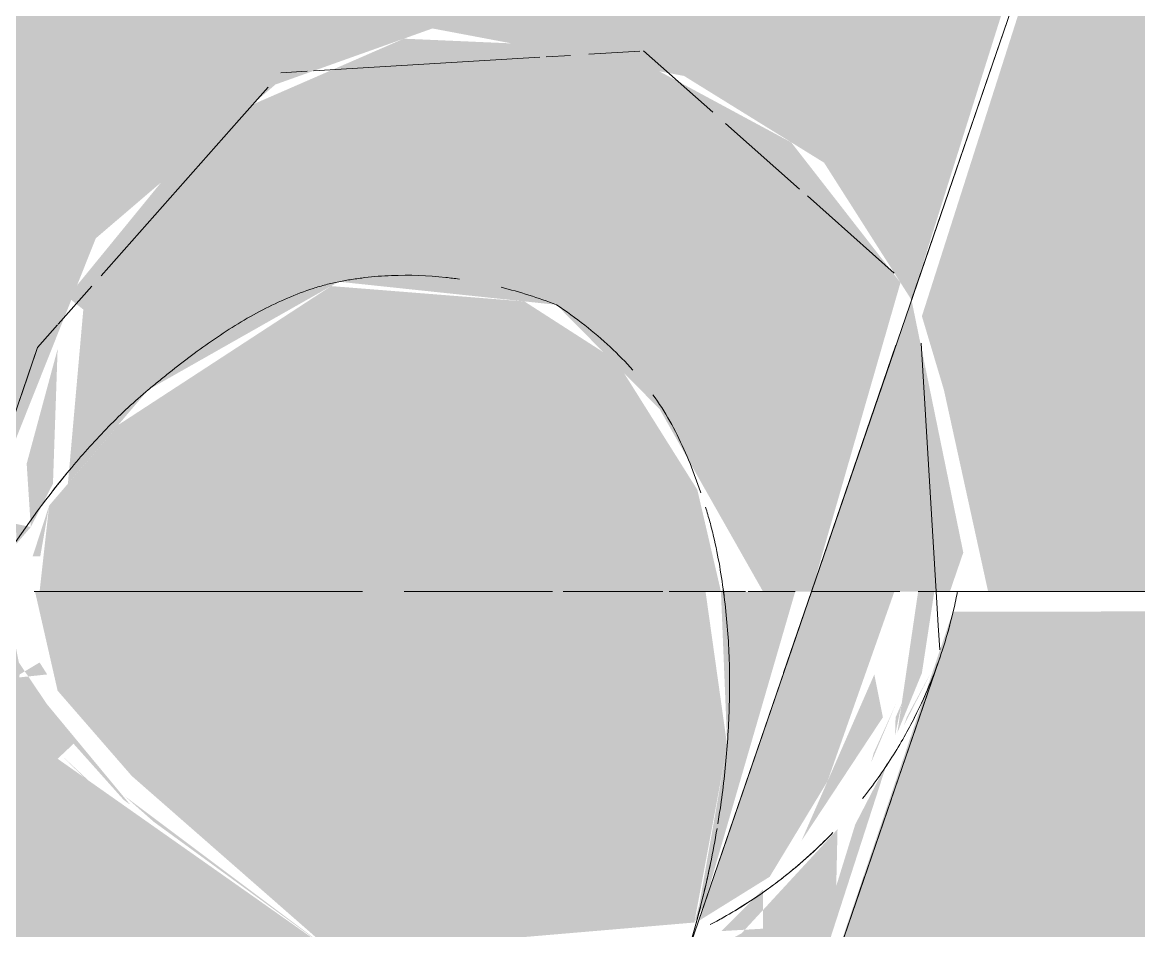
# Model space of a CAD drawing. Header units: millimetres. Extents: x 63432 to 177405, y -1987 to 27578.
# Drawn here: x 163828.22 to 163843.08, y 8834.98 to 8847.08 of the extents above; entities that cross this region are included whole.
import ezdxf

# ---------------------------------------------------------------- set-up
doc = ezdxf.new("R2010")
doc.units = ezdxf.units.MM
for name, color, linetype, lineweight, true_color in [('I-FURN-16', 7, 'Continuous', 9, 0xd1b79e), ('I-FURN-19', 7, 'Continuous', 9, 0x242424), ('I-FURN-20', 7, 'Continuous', 9, 0x3a3a3a), ('I-FURN-21', 7, 'Continuous', 9, 0x666666), ('I-FURN-23', 7, 'Continuous', 9, 0x52463a), ('I-FURN-24', 7, 'Continuous', 9, 0x1e1e1e), ('I-FURN-25', 7, 'Continuous', 9, 0x987f66), ('I-FURN-26', 7, 'Continuous', 9, 0x2d2d2d), ('I-FURN-27', 7, 'Continuous', 9, 0x463a2f), ('I-FURN-28', 7, 'Continuous', 9, 0x1a1a1a), ('I-FURN-29', 7, 'Continuous', 9, 0x53483c), ('I-FURN-30', 7, 'Continuous', 9, 0x4c4c4c), ('I-FURN-31', 7, 'Continuous', 9, 0x221e1a), ('I-FURN-34', 7, 'Continuous', 9, 0xae8e6d), ('I-FURN-35', 7, 'Continuous', 9, 0x171717), ('I-FURN-36', 7, 'Continuous', 9, 0x121212), ('I-FURN-37', 7, 'Continuous', 9, 0x584c3f), ('I-FURN-38', 7, 'Continuous', 9, 0xa58c72), ('I-FURN-39', 7, 'Continuous', 9, 0x151515), ('I-FURN-40', 7, 'Continuous', 9, 0x312b25), ('I-FURN-45', 7, 'Continuous', 9, 0x3f372f), ('I-FURN-48', 7, 'Continuous', 9, 0x131313), ('I-FURN-49', 7, 'Continuous', 9, 0x111111), ('I-FURN-52', 7, 'Continuous', 9, 0x27231e), ('I-FURN-54', 7, 'Continuous', 9, 0x3e352d), ('I-FURN-55', 7, 'Continuous', 9, 0x3d3731), ('I-FURN-56', 7, 'Continuous', 9, 0x514840), ('I-FURN-6', 7, 'Continuous', 9, 0xc0c0c0), ('I-FURN-61', 7, 'Continuous', 9, 0xcabbac), ('I-FURN-62', 7, 'Continuous', 9, 0x8b8b8b), ('I-FURN-63', 7, 'Continuous', 9, 0x4c443d), ('I-FURN-64', 7, 'Continuous', 9, 0x665b51), ('I-FURN-65', 7, 'Continuous', 9, 0x8b7c6d), ('I-FURN-66', 7, 'Continuous', 9, 0x6e6155), ('I-FURN-67', 7, 'Continuous', 9, 0x332d27), ('I-FURN-70', 7, 'Continuous', 9, 0x786d63), ('I-FURN-71', 7, 'Continuous', 9, 0xa59687), ('I-FURN-75', 7, 'Continuous', 9, 0x6b635c), ('I-FURN-77', 7, 'Continuous', 9, 0x92877d), ('I-FURN-78', 7, 'Continuous', 9, 0x58514a)]:
    doc.layers.add(name, color=color, linetype=linetype, lineweight=lineweight, true_color=true_color)
doc.layers.add('I-FURN-17', color=7, linetype='Continuous', lineweight=9, true_color=0x111111, transparency=0.7)
doc.layers.add('I-FURN-18', color=7, linetype='Continuous', lineweight=9, true_color=0xe2b180, transparency=0.7)

# ---------------------------------------------------------------- blocks, each defined once
blk = doc.blocks.new('Chair - Tablet Arm - Chair - Tablet Arm-26234702-Развертка 3_12-6')
at = {"layer": 'I-FURN-17'}
h = blk.add_hatch(color=256, dxfattribs=at)
h.paths.add_polyline_path([(-80463.865, 8450), (-80461.856, 8450), (-80328.433, 8839.5), (-80330.322, 8839.5), (-80463.595, 8450.787)])
h.paths.add_polyline_path([(-80323.251, 8834.684), (-80318.457, 8835.093), (-80318.019, 8837.444), (-80318.308, 8839.5), (-80327.233, 8839.5), (-80326.932, 8838.179), (-80325.945, 8837.044), (-80323.267, 8834.697)])
h.paths.add_polyline_path([(-80312.542, 8852.2), (-80248.351, 9039.435), (-80261.773, 9039.435), (-80325.968, 8852.2), (-80312.726, 8852.2)])
for points in [[(-80327.481, 8840.134), (-80327.289, 8840.358), (-80327.486, 8840.4)], [(-80315.666, 8837.72), (-80315.295, 8838.445), (-80315.63, 8837.825)], [(-80323.251, 8834.684), (-80326.038, 8836.775), (-80325.654, 8836.435), (-80323.267, 8834.695)]]:
    blk.add_hatch(color=256, dxfattribs=at).paths.add_polyline_path(points)
h = blk.add_hatch(color=256, dxfattribs=at)
h.paths.add_polyline_path([(-80327.444, 8838.356), (-80327.071, 8838.396), (-80327.172, 8838.555), (-80327.437, 8838.396)])
h.paths.add_polyline_path([(-80329.43, 8816.663), (-80324.334, 8832.308), (-80324.08, 8834.384), (-80323.268, 8834.694), (-80326.932, 8837.273), (-80326.72, 8837.473), (-80327.448, 8838.555), (-80327.635, 8839.5), (-80327.993, 8839.272), (-80328.433, 8839.04), (-80335.286, 8818.671), (-80329.564, 8816.709)])
h = blk.add_hatch(color=256, dxfattribs=at)
h.paths.add_polyline_path([(-80325.654, 8836.172), (-80326.932, 8837.367), (-80326.11, 8836.565)])
h.paths.add_polyline_path([(-80325.966, 8836.662), (-80327.172, 8838.118), (-80326.72, 8837.473), (-80326.054, 8836.727)])
h.paths.add_polyline_path([(-80329.015, 8837.349), (-80328.175, 8839.5), (-80328.275, 8839.5), (-80328.833, 8837.879)])
h = blk.add_hatch(color=256, dxfattribs=at)
h.paths.add_polyline_path([(-80319.893, 8834.58), (-80319.589, 8834.894), (-80320.114, 8834.587)])
h.paths.add_polyline_path([(-80318.457, 8835.093), (-80318.325, 8835.335), (-80317.114, 8839.5), (-80318.103, 8839.5), (-80318.019, 8837.444), (-80318.391, 8835.335)])
h.paths.add_polyline_path([(-80317.032, 8836.179), (-80315.947, 8837.826), (-80316.061, 8838.396), (-80317.019, 8836.209)])
h.paths.add_polyline_path([(-80315.786, 8837.584), (-80315.697, 8838.007), (-80315.778, 8837.825)])
h = blk.add_hatch(color=256, dxfattribs=at)
h.paths.add_polyline_path([(-80317.615, 8826.8), (-80120.731, 8826.975), (-80124.356, 8839.031), (-80124.496, 8839.5), (-80315.015, 8839.231), (-80316.609, 8834.517), (-80319.241, 8826.8), (-80318.159, 8826.8)])
h.paths.add_polyline_path([(-80105.323, 8826.8), (-80088.041, 8826.8), (-80088.041, 8839.5), (-80109.598, 8839.269), (-80105.335, 8826.833)])
h = blk.add_hatch(color=256, dxfattribs=at)
h.paths.add_polyline_path([(-80318.401, 8835.113), (-80317.454, 8835.702), (-80316.685, 8836.972), (-80315.794, 8839.5), (-80316.897, 8839.5), (-80318.325, 8835.335)])
h.paths.add_polyline_path([(-80316.101, 8837.229), (-80315.772, 8838.007), (-80316.071, 8837.346)])
h.paths.add_polyline_path([(-80315.754, 8837.621), (-80315.428, 8838.414), (-80315.263, 8839.5), (-80315.478, 8839.5), (-80315.724, 8837.825)])
h = blk.add_hatch(color=256, dxfattribs=at)
h.paths.add_polyline_path([(-80319.272, 8826.8), (-80319.241, 8826.854), (-80315.893, 8837.214), (-80316.315, 8836.399), (-80319.257, 8826.853)])
h.paths.add_polyline_path([(-80320.658, 8834.408), (-80321.886, 8834.642), (-80320.719, 8834.414)])
h = blk.add_hatch(color=256, dxfattribs=at)
h.paths.add_polyline_path([(-80317.543, 8835.011), (-80317.543, 8835.532), (-80318.095, 8834.979), (-80317.734, 8835)])
h.paths.add_polyline_path([(-80320.386, 8826.8), (-80319.241, 8826.911), (-80316.57, 8835.491), (-80316.551, 8836.335), (-80317.829, 8834.949), (-80318.579, 8834.54), (-80323.337, 8834.433), (-80324.334, 8830.954), (-80324.21, 8826.8), (-80320.414, 8826.8)])
h.paths.add_polyline_path([(-80318.608, 8834.541), (-80318.731, 8834.754), (-80318.654, 8834.542)])
at = {"layer": 'I-FURN-18'}
h = blk.add_hatch(color=256, dxfattribs=at)
h.paths.add_polyline_path([(-80188.489, 8839.5), (-80156.5, 8839.5), (-80156.5, 8852.2), (-80312.542, 8852.2), (-80315.428, 8843.165), (-80315.135, 8842.184), (-80314.547, 8839.5), (-80216.36, 8839.5)])
h.paths.add_polyline_path([(-80397.8, 8839.5), (-80330.322, 8839.5), (-80326.126, 8852.2), (-80397.8, 8852.2)])
h = blk.add_hatch(color=256, dxfattribs=at)
h.paths.add_polyline_path([(-80326.126, 8839.5), (-80318.103, 8839.5), (-80318.417, 8840.854), (-80319.5, 8842.578), (-80320.719, 8843.362), (-80323.291, 8843.566), (-80326.126, 8841.717), (-80327.045, 8840.643), (-80327.172, 8839.5), (-80326.535, 8839.5)])
h.paths.add_polyline_path([(-80330.322, 8839.5), (-80328.296, 8839.5), (-80326.424, 8844.202), (-80324.032, 8846.25), (-80321.943, 8846.996), (-80318.594, 8846.364), (-80316.73, 8845.209), (-80315.566, 8843.381), (-80312.788, 8852.2), (-80325.968, 8852.2), (-80330.183, 8839.905)])
h = blk.add_hatch(color=256, dxfattribs=at)
h.paths.add_polyline_path([(-80327.045, 8840.643), (-80327.264, 8839.969), (-80327.163, 8839.969)])
h.paths.add_polyline_path([(-80317.092, 8839.5), (-80316.897, 8839.5), (-80315.713, 8843.612), (-80317.167, 8845.479), (-80319.5, 8846.736), (-80322.324, 8846.86), (-80324.912, 8845.733), (-80326.8, 8843.421), (-80326.59, 8843.254), (-80326.795, 8840.936), (-80325.725, 8842.186), (-80323.189, 8843.624), (-80320.291, 8843.317), (-80318.919, 8841.928), (-80317.543, 8839.5), (-80317.114, 8839.5)])
for points in [[(-80315.055, 8839.5), (-80314.877, 8840.019), (-80315.566, 8843.381), (-80316.897, 8839.5), (-80315.722, 8839.5), (-80315.478, 8839.5), (-80315.263, 8839.5)], [(-80327.289, 8840.358), (-80326.994, 8840.936), (-80326.932, 8842.728), (-80327.344, 8841.202), (-80327.323, 8840.877)], [(-80315.577, 8839.5), (-80315.439, 8840.019), (-80315.711, 8839.842), (-80315.722, 8839.5)]]:
    blk.add_hatch(color=256, dxfattribs=at).paths.add_polyline_path(points)
at = {"layer": 'I-FURN-19'}
for p, q in [((-80315.185, 8838.631), (-80315.399, 8838.007)), ((-80315.313, 8838.258), (-80315.266, 8838.396)), ((-80315.832, 8836.744), (-80315.462, 8837.825)), ((-80316.156, 8835.798), (-80315.833, 8836.741)), ((-80316.463, 8834.902), (-80316.19, 8835.701))]:
    blk.add_line(p, q, dxfattribs=at)
blk.add_open_spline([(-80314.954, 8839.5), (-80314.955, 8839.499), (-80314.978, 8839.367), (-80315.095, 8838.878), (-80315.275, 8838.374), (-80315.383, 8838.124), (-80315.428, 8838.027)], degree=3, knots=[0, 0, 0, 0, 0.1111111, 0.2222222, 0.2777778, 0.3108661, 0.3108661, 0.3108661, 0.3108661], dxfattribs=at)
blk.add_open_spline([(-80316.218, 8836.743), (-80316.145, 8836.834), (-80316.009, 8837.017), (-80315.885, 8837.202), (-80315.827, 8837.293)], degree=3, dxfattribs=at)
at = {"layer": 'I-FURN-20'}
for p, q in [((-80317.268, 8838.418), (-80316.897, 8839.5)), ((-80315.266, 8838.396), (-80315.185, 8838.631)), ((-80318.128, 8835.909), (-80317.275, 8838.396)), ((-80318.401, 8835.113), (-80318.278, 8835.471))]:
    blk.add_line(p, q, dxfattribs=at)
blk.add_open_spline([(-80314.996, 8839.302), (-80314.966, 8839.433), (-80314.955, 8839.499), (-80314.954, 8839.5)], degree=3, dxfattribs=at)
blk.add_open_spline([(-80315.428, 8838.027), (-80315.383, 8838.124), (-80315.275, 8838.374), (-80315.095, 8838.878), (-80315.025, 8839.171), (-80314.996, 8839.302)], degree=3, knots=[0.6891339, 0.6891339, 0.6891339, 0.6891339, 0.7222222, 0.7777778, 0.8888889, 0.8888889, 0.8888889, 0.8888889], dxfattribs=at)
at = {"layer": 'I-FURN-23'}
for points, knots in [([(-80326.997, 8840.839), (-80326.915, 8840.945), (-80326.677, 8841.24), (-80326.342, 8841.613), (-80325.996, 8841.951), (-80325.772, 8842.148), (-80325.587, 8842.301), (-80325.397, 8842.454), (-80325.054, 8842.72), (-80324.534, 8843.079), (-80323.984, 8843.37), (-80323.589, 8843.519), (-80323.361, 8843.586), (-80323.189, 8843.625), (-80323.016, 8843.656), (-80322.783, 8843.688), (-80322.37, 8843.72), (-80321.949, 8843.705), (-80321.645, 8843.667), (-80321.585, 8843.659)], [-0.2929318, -0.2929318, -0.2929318, -0.2929318, -0.2777778, -0.25, -0.2361111, -0.2222222, -0.2152778, -0.2083333, -0.1944444, -0.1666667, -0.1388889, -0.125, -0.1180556, -0.1111111, -0.1041667, -0.0972222, -0.0833333, -0.0555556, -0.0487546, -0.0487546, -0.0487546, -0.0487546]), ([(-80320.291, 8843.317), (-80320.03, 8843.142), (-80319.672, 8842.862), (-80319.37, 8842.553), (-80319.275, 8842.447)], [-1, -1, -1, -1, -0.9166667, -0.875, -0.875, -0.875, -0.875]), ([(-80319.009, 8842.12), (-80318.927, 8842.007), (-80318.777, 8841.773), (-80318.591, 8841.397), (-80318.461, 8841.074), (-80318.393, 8840.879), (-80318.371, 8840.815)], [-0.8333333, -0.8333333, -0.8333333, -0.8333333, -0.7916667, -0.75, -0.7083333, -0.6875, -0.6875, -0.6875, -0.6875]), ([(-80318.308, 8840.621), (-80318.287, 8840.557), (-80318.249, 8840.428), (-80318.183, 8840.167), (-80318.116, 8839.836), (-80318.077, 8839.569), (-80318.06, 8839.436)], [-0.6666667, -0.6666667, -0.6666667, -0.6666667, -0.6458333, -0.625, -0.5833333, -0.5416667, -0.5416667, -0.5416667, -0.5416667])]:
    blk.add_open_spline(points, degree=3, knots=knots, dxfattribs=at)
blk.add_open_spline([(-80321.029, 8843.55), (-80320.782, 8843.489), (-80320.536, 8843.411), (-80320.291, 8843.317)], degree=3, dxfattribs=at)
at = {"layer": 'I-FURN-24'}
for points in [[(-80315.827, 8837.293), (-80315.885, 8837.202), (-80316.009, 8837.017), (-80316.145, 8836.834), (-80316.218, 8836.743)], [(-80316.218, 8836.743), (-80316.145, 8836.834), (-80316.009, 8837.017), (-80315.885, 8837.202), (-80315.827, 8837.293)]]:
    blk.add_open_spline(points, degree=3, dxfattribs=at)
at = {"layer": 'I-FURN-25'}
for p, q in [((-80327.199, 8842.75), (-80327.415, 8842.118)), ((-80322.875, 8839.5), (-80327.233, 8839.5)), ((-80320.345, 8839.5), (-80322.321, 8839.5)), ((-80318.877, 8839.5), (-80320.202, 8839.5)), ((-80318.103, 8839.5), (-80318.79, 8839.5))]:
    blk.add_line(p, q, dxfattribs=at)
at = {"layer": 'I-FURN-26'}
for points, knots in [([(-80314.954, 8839.5), (-80314.955, 8839.499), (-80314.978, 8839.367), (-80315.095, 8838.878), (-80315.275, 8838.374), (-80315.383, 8838.124), (-80315.428, 8838.027)], [0, 0, 0, 0, 0.1111111, 0.2222222, 0.2777778, 0.3108661, 0.3108661, 0.3108661, 0.3108661]), ([(-80315.428, 8838.027), (-80315.383, 8838.124), (-80315.275, 8838.374), (-80315.095, 8838.878), (-80314.978, 8839.367), (-80314.955, 8839.499), (-80314.954, 8839.5)], [0.6891339, 0.6891339, 0.6891339, 0.6891339, 0.7222222, 0.7777778, 0.8888889, 1, 1, 1, 1]), ([(-80318.019, 8837.444), (-80318.029, 8837.312), (-80318.053, 8837.049), (-80318.098, 8836.702), (-80318.131, 8836.488), (-80318.145, 8836.405)], [-0.3333333, -0.3333333, -0.3333333, -0.3333333, -0.2916667, -0.25, -0.2232582, -0.2232582, -0.2232582, -0.2232582]), ([(-80318.155, 8836.344), (-80318.181, 8836.187), (-80318.261, 8835.763), (-80318.362, 8835.346), (-80318.434, 8835.085)], [-0.2167513, -0.2167513, -0.2167513, -0.2167513, -0.1666667, -0.0797073, -0.0797073, -0.0797073, -0.0797073])]:
    blk.add_open_spline(points, degree=3, knots=knots, dxfattribs=at)
blk.add_open_spline([(-80318.06, 8839.436), (-80318.044, 8839.302), (-80318.015, 8839.037), (-80317.991, 8838.639), (-80317.985, 8838.24), (-80317.995, 8837.84), (-80318.01, 8837.576), (-80318.019, 8837.444)], degree=3, dxfattribs=at)
at = {"layer": 'I-FURN-27'}
for p, q in [((-80323.524, 8846.431), (-80320.513, 8846.614)), ((-80320.429, 8846.619), (-80320.105, 8846.638)), ((-80319.861, 8846.653), (-80319.181, 8846.694)), ((-80319.132, 8846.697), (-80318.212, 8845.882)), ((-80324.515, 8845.779), (-80324.129, 8846.215)), ((-80318.042, 8845.731), (-80317.055, 8844.857)), ((-80316.952, 8844.766), (-80315.795, 8843.74)), ((-80326.924, 8843.06), (-80326.476, 8843.566)), ((-80318.103, 8839.5), (-80317.778, 8839.5)), ((-80317.741, 8839.5), (-80317.114, 8839.5))]:
    blk.add_line(p, q, dxfattribs=at)
at = {"layer": 'I-FURN-28'}
for p, q in [((-80315.462, 8837.825), (-80315.818, 8836.784)), ((-80315.833, 8836.741), (-80316.156, 8835.798)), ((-80316.19, 8835.701), (-80316.463, 8834.902))]:
    blk.add_line(p, q, dxfattribs=at)
for points in [[(-80315.827, 8837.293), (-80315.711, 8837.476), (-80315.611, 8837.655), (-80315.525, 8837.825)], [(-80315.827, 8837.293), (-80315.885, 8837.202), (-80316.009, 8837.017), (-80316.145, 8836.834), (-80316.218, 8836.743)]]:
    blk.add_open_spline(points, degree=3, dxfattribs=at)
at = {"layer": 'I-FURN-29'}
for p, q in [((-80315.438, 8842.804), (-80315.238, 8839.5)), ((-80316.897, 8839.5), (-80315.722, 8839.5)), ((-80315.478, 8839.5), (-80315.055, 8839.5))]:
    blk.add_line(p, q, dxfattribs=at)
at = {"layer": 'I-FURN-30'}
blk.add_line((-80315.238, 8839.5), (-80315.21, 8839.048), dxfattribs=at)
at = {"layer": 'I-FURN-31'}
blk.add_line((-80326.353, 8843.704), (-80324.515, 8845.779), dxfattribs=at)
at = {"layer": 'I-FURN-34'}
for p, q in [((-80323.961, 8846.405), (-80323.611, 8846.426)), ((-80327.415, 8842.118), (-80327.199, 8842.75)), ((-80327.233, 8839.5), (-80322.875, 8839.5)), ((-80322.321, 8839.5), (-80320.345, 8839.5)), ((-80320.202, 8839.5), (-80318.877, 8839.5)), ((-80318.79, 8839.5), (-80318.103, 8839.5))]:
    blk.add_line(p, q, dxfattribs=at)
at = {"layer": 'I-FURN-35'}
for points in [[(-80315.525, 8837.825), (-80315.611, 8837.655), (-80315.711, 8837.476), (-80315.827, 8837.293)], [(-80315.827, 8837.293), (-80315.711, 8837.476), (-80315.611, 8837.655), (-80315.525, 8837.825)], [(-80318.245, 8835.066), (-80318.128, 8835.127), (-80317.899, 8835.256), (-80317.57, 8835.469), (-80317.365, 8835.622), (-80317.264, 8835.701)]]:
    blk.add_open_spline(points, degree=3, dxfattribs=at)
at = {"layer": 'I-FURN-36'}
blk.add_open_spline([(-80317.264, 8835.701), (-80317.164, 8835.779), (-80316.97, 8835.942), (-80316.786, 8836.115), (-80316.698, 8836.204)], degree=3, dxfattribs=at)
at = {"layer": 'I-FURN-37'}
blk.add_line((-80316.897, 8839.5), (-80315.773, 8842.778), dxfattribs=at)
at = {"layer": 'I-FURN-38'}
blk.add_line((-80315.566, 8843.381), (-80312.542, 8852.2), dxfattribs=at)
at = {"layer": 'I-FURN-39'}
for points in [[(-80315.525, 8837.825), (-80315.611, 8837.655), (-80315.711, 8837.476), (-80315.827, 8837.293)], [(-80318.245, 8835.066), (-80318.128, 8835.127), (-80317.899, 8835.256), (-80317.57, 8835.469), (-80317.365, 8835.622), (-80317.264, 8835.701)]]:
    blk.add_open_spline(points, degree=3, dxfattribs=at)
blk.add_open_spline([(-80317.19, 8835.76), (-80317.252, 8835.71), (-80317.377, 8835.612), (-80317.683, 8835.391), (-80317.942, 8835.231), (-80318.136, 8835.124)], degree=3, knots=[0.54861111, 0.54861111, 0.54861111, 0.54861111, 0.56597222, 0.58333333, 0.63022232, 0.63022232, 0.63022232, 0.63022232], dxfattribs=at)
at = {"layer": 'I-FURN-40'}
blk.add_line((-80124.305, 8839.5), (-80314.954, 8839.5), dxfattribs=at)
at = {"layer": 'I-FURN-45'}
blk.add_line((-80124.305, 8839.5), (-80314.954, 8839.5), dxfattribs=at)
at = {"layer": 'I-FURN-48'}
blk.add_open_spline([(-80317.19, 8835.76), (-80317.252, 8835.71), (-80317.377, 8835.612), (-80317.683, 8835.391), (-80317.942, 8835.231), (-80318.136, 8835.124)], degree=3, knots=[0.54861111, 0.54861111, 0.54861111, 0.54861111, 0.56597222, 0.58333333, 0.63022232, 0.63022232, 0.63022232, 0.63022232], dxfattribs=at)
at = {"layer": 'I-FURN-49'}
blk.add_open_spline([(-80317.264, 8835.701), (-80317.164, 8835.779), (-80316.97, 8835.942), (-80316.786, 8836.115), (-80316.698, 8836.204)], degree=3, dxfattribs=at)
blk.add_open_spline([(-80316.613, 8836.29), (-80316.684, 8836.217), (-80316.868, 8836.034), (-80317.067, 8835.86), (-80317.19, 8835.76)], degree=3, knots=[0.49095123, 0.49095123, 0.49095123, 0.49095123, 0.51388889, 0.54861111, 0.54861111, 0.54861111, 0.54861111], dxfattribs=at)
blk.add_open_spline([(-80316.613, 8836.29), (-80316.684, 8836.217), (-80316.868, 8836.034), (-80317.067, 8835.86), (-80317.19, 8835.76)], degree=3, knots=[0.49095123, 0.49095123, 0.49095123, 0.49095123, 0.51388889, 0.54861111, 0.54861111, 0.54861111, 0.54861111], dxfattribs=at)
at = {"layer": 'I-FURN-52'}
blk.add_line((-80314.954, 8839.5), (-80156.5, 8839.5), dxfattribs=at)
at = {"layer": 'I-FURN-54'}
for p, q in [((-80317.778, 8839.5), (-80318.103, 8839.5)), ((-80317.114, 8839.5), (-80317.741, 8839.5))]:
    blk.add_line(p, q, dxfattribs=at)
at = {"layer": 'I-FURN-55'}
blk.add_line((-80156.5, 8839.5), (-80314.954, 8839.5), dxfattribs=at)
at = {"layer": 'I-FURN-56'}
for p, q in [((-80315.722, 8839.5), (-80316.897, 8839.5)), ((-80315.055, 8839.5), (-80315.478, 8839.5))]:
    blk.add_line(p, q, dxfattribs=at)
blk = doc.blocks.new('Chair - Tablet Arm - Chair - Tablet Arm-V80-Развертка 3_12-6')
at = {"layer": 'I-FURN-19'}
for points in [[(-80315.525, 8837.825), (-80315.611, 8837.655), (-80315.711, 8837.476), (-80315.827, 8837.293)], [(-80318.245, 8835.066), (-80318.128, 8835.127), (-80317.899, 8835.256), (-80317.57, 8835.469), (-80317.365, 8835.622), (-80317.264, 8835.701)]]:
    blk.add_open_spline(points, degree=3, dxfattribs=at)
blk.add_open_spline([(-80317.19, 8835.76), (-80317.252, 8835.71), (-80317.377, 8835.612), (-80317.683, 8835.391), (-80317.942, 8835.231), (-80318.136, 8835.124)], degree=3, knots=[0.54861111, 0.54861111, 0.54861111, 0.54861111, 0.56597222, 0.58333333, 0.63022232, 0.63022232, 0.63022232, 0.63022232], dxfattribs=at)
at = {"layer": 'I-FURN-20'}
blk.add_line((-80315.185, 8838.631), (-80315.399, 8838.007), dxfattribs=at)
blk.add_open_spline([(-80314.954, 8839.5), (-80314.955, 8839.499), (-80314.978, 8839.367), (-80315.095, 8838.878), (-80315.275, 8838.374), (-80315.383, 8838.124), (-80315.428, 8838.027)], degree=3, knots=[0, 0, 0, 0, 0.1111111, 0.2222222, 0.2777778, 0.3108661, 0.3108661, 0.3108661, 0.3108661], dxfattribs=at)
for points in [[(-80315.827, 8837.293), (-80315.711, 8837.476), (-80315.611, 8837.655), (-80315.525, 8837.825)], [(-80315.827, 8837.293), (-80315.885, 8837.202), (-80316.009, 8837.017), (-80316.145, 8836.834), (-80316.218, 8836.743)], [(-80316.218, 8836.743), (-80316.145, 8836.834), (-80316.009, 8837.017), (-80315.885, 8837.202), (-80315.827, 8837.293)]]:
    blk.add_open_spline(points, degree=3, dxfattribs=at)
at = {"layer": 'I-FURN-21'}
for p, q in [((-80317.268, 8838.418), (-80316.897, 8839.5)), ((-80315.238, 8839.5), (-80315.21, 8839.048)), ((-80315.266, 8838.396), (-80315.185, 8838.631)), ((-80318.128, 8835.909), (-80317.275, 8838.396)), ((-80318.401, 8835.113), (-80318.278, 8835.471))]:
    blk.add_line(p, q, dxfattribs=at)
blk.add_open_spline([(-80314.996, 8839.302), (-80314.966, 8839.433), (-80314.955, 8839.499), (-80314.954, 8839.5)], degree=3, dxfattribs=at)
blk.add_open_spline([(-80315.428, 8838.027), (-80315.383, 8838.124), (-80315.275, 8838.374), (-80315.095, 8838.878), (-80315.025, 8839.171), (-80314.996, 8839.302)], degree=3, knots=[0.6891339, 0.6891339, 0.6891339, 0.6891339, 0.7222222, 0.7777778, 0.8888889, 0.8888889, 0.8888889, 0.8888889], dxfattribs=at)
at = {"layer": 'I-FURN-24'}
blk.add_open_spline([(-80317.264, 8835.701), (-80317.164, 8835.779), (-80316.97, 8835.942), (-80316.786, 8836.115), (-80316.698, 8836.204)], degree=3, dxfattribs=at)
blk.add_open_spline([(-80317.19, 8835.76), (-80317.252, 8835.71), (-80317.377, 8835.612), (-80317.683, 8835.391), (-80317.942, 8835.231), (-80318.136, 8835.124)], degree=3, knots=[0.54861111, 0.54861111, 0.54861111, 0.54861111, 0.56597222, 0.58333333, 0.63022232, 0.63022232, 0.63022232, 0.63022232], dxfattribs=at)
at = {"layer": 'I-FURN-26'}
for p, q in [((-80315.462, 8837.825), (-80315.818, 8836.784)), ((-80315.833, 8836.741), (-80316.156, 8835.798)), ((-80316.19, 8835.701), (-80316.463, 8834.902))]:
    blk.add_line(p, q, dxfattribs=at)
for points in [[(-80315.525, 8837.825), (-80315.611, 8837.655), (-80315.711, 8837.476), (-80315.827, 8837.293)], [(-80315.827, 8837.293), (-80315.711, 8837.476), (-80315.611, 8837.655), (-80315.525, 8837.825)], [(-80315.827, 8837.293), (-80315.885, 8837.202), (-80316.009, 8837.017), (-80316.145, 8836.834), (-80316.218, 8836.743)], [(-80318.245, 8835.066), (-80318.128, 8835.127), (-80317.899, 8835.256), (-80317.57, 8835.469), (-80317.365, 8835.622), (-80317.264, 8835.701)]]:
    blk.add_open_spline(points, degree=3, dxfattribs=at)
at = {"layer": 'I-FURN-28'}
blk.add_open_spline([(-80317.264, 8835.701), (-80317.164, 8835.779), (-80316.97, 8835.942), (-80316.786, 8836.115), (-80316.698, 8836.204)], degree=3, dxfattribs=at)
blk.add_open_spline([(-80316.613, 8836.29), (-80316.684, 8836.217), (-80316.868, 8836.034), (-80317.067, 8835.86), (-80317.19, 8835.76)], degree=3, knots=[0.49095123, 0.49095123, 0.49095123, 0.49095123, 0.51388889, 0.54861111, 0.54861111, 0.54861111, 0.54861111], dxfattribs=at)
at = {"layer": 'I-FURN-30'}
for p, q in [((-80315.313, 8838.258), (-80315.266, 8838.396)), ((-80315.832, 8836.744), (-80315.462, 8837.825)), ((-80316.156, 8835.798), (-80315.833, 8836.741)), ((-80316.463, 8834.902), (-80316.19, 8835.701))]:
    blk.add_line(p, q, dxfattribs=at)
for points, knots in [([(-80314.954, 8839.5), (-80314.955, 8839.499), (-80314.978, 8839.367), (-80315.095, 8838.878), (-80315.275, 8838.374), (-80315.383, 8838.124), (-80315.428, 8838.027)], [0, 0, 0, 0, 0.1111111, 0.2222222, 0.2777778, 0.3108661, 0.3108661, 0.3108661, 0.3108661]), ([(-80315.428, 8838.027), (-80315.383, 8838.124), (-80315.275, 8838.374), (-80315.195, 8838.598), (-80315.154, 8838.724)], [0.68913386, 0.68913386, 0.68913386, 0.68913386, 0.72222222, 0.77777778, 0.77777778, 0.77777778, 0.77777778]), ([(-80318.019, 8837.444), (-80318.029, 8837.312), (-80318.053, 8837.049), (-80318.098, 8836.702), (-80318.131, 8836.488), (-80318.145, 8836.405)], [-0.3333333, -0.3333333, -0.3333333, -0.3333333, -0.2916667, -0.25, -0.2232582, -0.2232582, -0.2232582, -0.2232582]), ([(-80318.155, 8836.344), (-80318.181, 8836.187), (-80318.261, 8835.763), (-80318.362, 8835.346), (-80318.434, 8835.085)], [-0.2167513, -0.2167513, -0.2167513, -0.2167513, -0.1666667, -0.0797073, -0.0797073, -0.0797073, -0.0797073])]:
    blk.add_open_spline(points, degree=3, knots=knots, dxfattribs=at)
for points in [[(-80315.154, 8838.724), (-80315.072, 8838.976), (-80314.978, 8839.367), (-80314.955, 8839.499), (-80314.954, 8839.5)], [(-80318.06, 8839.436), (-80318.044, 8839.302), (-80318.029, 8839.17), (-80318.018, 8839.037)], [(-80318.018, 8839.037), (-80318.007, 8838.904), (-80317.991, 8838.639), (-80317.985, 8838.24), (-80317.995, 8837.84), (-80318.01, 8837.576), (-80318.019, 8837.444)], [(-80316.218, 8836.743), (-80316.145, 8836.834), (-80316.009, 8837.017), (-80315.885, 8837.202), (-80315.827, 8837.293)]]:
    blk.add_open_spline(points, degree=3, dxfattribs=at)
at = {"layer": 'I-FURN-35'}
blk.add_open_spline([(-80316.613, 8836.29), (-80316.684, 8836.217), (-80316.868, 8836.034), (-80317.067, 8835.86), (-80317.19, 8835.76)], degree=3, knots=[0.49095123, 0.49095123, 0.49095123, 0.49095123, 0.51388889, 0.54861111, 0.54861111, 0.54861111, 0.54861111], dxfattribs=at)
at = {"layer": 'I-FURN-37'}
for p, q in [((-80323.524, 8846.431), (-80320.513, 8846.614)), ((-80320.429, 8846.619), (-80320.105, 8846.638)), ((-80319.861, 8846.653), (-80319.181, 8846.694)), ((-80319.132, 8846.697), (-80318.212, 8845.882)), ((-80324.515, 8845.779), (-80324.129, 8846.215)), ((-80318.042, 8845.731), (-80317.055, 8844.857)), ((-80316.952, 8844.766), (-80315.795, 8843.74)), ((-80326.924, 8843.06), (-80326.476, 8843.566)), ((-80318.103, 8839.5), (-80317.778, 8839.5)), ((-80317.741, 8839.5), (-80317.114, 8839.5))]:
    blk.add_line(p, q, dxfattribs=at)
at = {"layer": 'I-FURN-38'}
for p, q in [((-80323.961, 8846.405), (-80323.611, 8846.426)), ((-80327.415, 8842.118), (-80327.199, 8842.75)), ((-80327.233, 8839.5), (-80322.875, 8839.5)), ((-80322.321, 8839.5), (-80320.345, 8839.5)), ((-80320.202, 8839.5), (-80318.877, 8839.5)), ((-80318.79, 8839.5), (-80318.103, 8839.5))]:
    blk.add_line(p, q, dxfattribs=at)
at = {"layer": 'I-FURN-55'}
blk.add_line((-80314.954, 8839.5), (-80156.5, 8839.5), dxfattribs=at)
at = {"layer": 'I-FURN-56'}
blk.add_line((-80124.305, 8839.5), (-80314.954, 8839.5), dxfattribs=at)
at = {"layer": 'I-FURN-63'}
for p, q in [((-80317.778, 8839.5), (-80318.103, 8839.5)), ((-80317.114, 8839.5), (-80317.741, 8839.5))]:
    blk.add_line(p, q, dxfattribs=at)
at = {"layer": 'I-FURN-64'}
for points, knots in [([(-80326.997, 8840.839), (-80326.915, 8840.945), (-80326.677, 8841.24), (-80326.342, 8841.613), (-80325.996, 8841.951), (-80325.772, 8842.148), (-80325.587, 8842.301), (-80325.397, 8842.454), (-80325.054, 8842.72), (-80324.534, 8843.079), (-80323.984, 8843.37), (-80323.589, 8843.519), (-80323.361, 8843.586), (-80323.246, 8843.612), (-80323.189, 8843.624)], [-0.2929318, -0.2929318, -0.2929318, -0.2929318, -0.2777778, -0.25, -0.2361111, -0.2222222, -0.2152778, -0.2083333, -0.1944444, -0.1666667, -0.1388889, -0.125, -0.1180556, -0.1111111, -0.1111111, -0.1111111, -0.1111111]), ([(-80323.189, 8843.624), (-80323.131, 8843.635), (-80323.016, 8843.656), (-80322.783, 8843.688), (-80322.37, 8843.72), (-80321.949, 8843.705), (-80321.645, 8843.667), (-80321.585, 8843.659)], [-0.11111111, -0.11111111, -0.11111111, -0.11111111, -0.10416667, -0.09722222, -0.08333333, -0.05555556, -0.04875459, -0.04875459, -0.04875459, -0.04875459]), ([(-80320.291, 8843.317), (-80320.03, 8843.142), (-80319.672, 8842.862), (-80319.37, 8842.553), (-80319.275, 8842.447)], [-1, -1, -1, -1, -0.9166667, -0.875, -0.875, -0.875, -0.875]), ([(-80319.009, 8842.12), (-80318.927, 8842.007), (-80318.777, 8841.773), (-80318.591, 8841.397), (-80318.461, 8841.074), (-80318.393, 8840.879), (-80318.371, 8840.815)], [-0.8333333, -0.8333333, -0.8333333, -0.8333333, -0.7916667, -0.75, -0.7083333, -0.6875, -0.6875, -0.6875, -0.6875]), ([(-80318.308, 8840.621), (-80318.287, 8840.557), (-80318.249, 8840.428), (-80318.183, 8840.167), (-80318.116, 8839.836), (-80318.077, 8839.569), (-80318.06, 8839.436)], [-0.6666667, -0.6666667, -0.6666667, -0.6666667, -0.6458333, -0.625, -0.5833333, -0.5416667, -0.5416667, -0.5416667, -0.5416667])]:
    blk.add_open_spline(points, degree=3, knots=knots, dxfattribs=at)
blk.add_open_spline([(-80321.029, 8843.55), (-80320.782, 8843.489), (-80320.536, 8843.411), (-80320.291, 8843.317)], degree=3, dxfattribs=at)
at = {"layer": 'I-FURN-65'}
for p, q in [((-80327.199, 8842.75), (-80327.415, 8842.118)), ((-80322.875, 8839.5), (-80327.233, 8839.5)), ((-80320.345, 8839.5), (-80322.321, 8839.5)), ((-80318.877, 8839.5), (-80320.202, 8839.5)), ((-80318.103, 8839.5), (-80318.79, 8839.5))]:
    blk.add_line(p, q, dxfattribs=at)
at = {"layer": 'I-FURN-66'}
for p, q in [((-80315.438, 8842.804), (-80315.238, 8839.5)), ((-80316.897, 8839.5), (-80315.722, 8839.5)), ((-80315.478, 8839.5), (-80315.055, 8839.5)), ((-80124.305, 8839.5), (-80314.954, 8839.5))]:
    blk.add_line(p, q, dxfattribs=at)
at = {"layer": 'I-FURN-67'}
blk.add_line((-80326.353, 8843.704), (-80324.515, 8845.779), dxfattribs=at)
at = {"layer": 'I-FURN-70'}
blk.add_line((-80316.897, 8839.5), (-80315.773, 8842.778), dxfattribs=at)
at = {"layer": 'I-FURN-71'}
blk.add_line((-80315.566, 8843.381), (-80312.542, 8852.2), dxfattribs=at)
at = {"layer": 'I-FURN-75'}
for p, q in [((-80315.722, 8839.5), (-80316.897, 8839.5)), ((-80315.055, 8839.5), (-80315.478, 8839.5)), ((-80156.5, 8839.5), (-80314.954, 8839.5))]:
    blk.add_line(p, q, dxfattribs=at)
blk = doc.blocks.new('Chair - Tablet Arm - Chair - Tablet Arm-V87-Развертка 3_12-6')
at = {"layer": 'I-FURN-20'}
blk.add_open_spline([(-80316.613, 8836.29), (-80316.684, 8836.217), (-80316.868, 8836.034), (-80317.067, 8835.86), (-80317.19, 8835.76)], degree=3, knots=[0.49095123, 0.49095123, 0.49095123, 0.49095123, 0.51388889, 0.54861111, 0.54861111, 0.54861111, 0.54861111], dxfattribs=at)
at = {"layer": 'I-FURN-21'}
for p, q in [((-80317.778, 8839.5), (-80318.103, 8839.5)), ((-80317.114, 8839.5), (-80317.741, 8839.5)), ((-80315.185, 8838.631), (-80315.461, 8837.825)), ((-80315.462, 8837.825), (-80315.818, 8836.784)), ((-80315.833, 8836.741), (-80316.463, 8834.902))]:
    blk.add_line(p, q, dxfattribs=at)
for points, knots in [([(-80314.954, 8839.5), (-80314.955, 8839.499), (-80314.978, 8839.367), (-80315.095, 8838.878), (-80315.295, 8838.317), (-80315.511, 8837.833), (-80315.761, 8837.387), (-80316.009, 8837.017), (-80316.145, 8836.834), (-80316.218, 8836.743)], [0, 0, 0, 0, 0.1111111, 0.2222222, 0.2777778, 0.3333333, 0.3888889, 0.4166667, 0.4444444, 0.4444444, 0.4444444, 0.4444444]), ([(-80317.19, 8835.76), (-80317.252, 8835.71), (-80317.377, 8835.612), (-80317.683, 8835.391), (-80317.942, 8835.231), (-80318.136, 8835.124)], [0.54861111, 0.54861111, 0.54861111, 0.54861111, 0.56597222, 0.58333333, 0.63022232, 0.63022232, 0.63022232, 0.63022232])]:
    blk.add_open_spline(points, degree=3, knots=knots, dxfattribs=at)
for points in [[(-80317.264, 8835.701), (-80317.164, 8835.779), (-80316.97, 8835.942), (-80316.786, 8836.115), (-80316.698, 8836.204)], [(-80318.245, 8835.066), (-80318.128, 8835.127), (-80317.899, 8835.256), (-80317.57, 8835.469), (-80317.365, 8835.622), (-80317.264, 8835.701)]]:
    blk.add_open_spline(points, degree=3, dxfattribs=at)
at = {"layer": 'I-FURN-30'}
blk.add_open_spline([(-80317.264, 8835.701), (-80317.164, 8835.779), (-80316.97, 8835.942), (-80316.786, 8836.115), (-80316.698, 8836.204)], degree=3, dxfattribs=at)
for points, knots in [([(-80316.613, 8836.29), (-80316.684, 8836.217), (-80316.868, 8836.034), (-80317.067, 8835.86), (-80317.19, 8835.76)], [0.49095123, 0.49095123, 0.49095123, 0.49095123, 0.51388889, 0.54861111, 0.54861111, 0.54861111, 0.54861111]), ([(-80317.19, 8835.76), (-80317.252, 8835.71), (-80317.377, 8835.612), (-80317.683, 8835.391), (-80317.942, 8835.231), (-80318.136, 8835.124)], [0.54861111, 0.54861111, 0.54861111, 0.54861111, 0.56597222, 0.58333333, 0.63022232, 0.63022232, 0.63022232, 0.63022232])]:
    blk.add_open_spline(points, degree=3, knots=knots, dxfattribs=at)
at = {"layer": 'I-FURN-6'}
for p, q in [((-80318.654, 8834.374), (-80248.132, 9040.064)), ((-80156.5, 8839.5), (-80315.055, 8839.5)), ((-80315.21, 8839.048), (-80315.191, 8838.724))]:
    blk.add_line(p, q, dxfattribs=at)
at = {"layer": 'I-FURN-6', "flags": 128}
blk.add_lwpolyline([(-80321.364, 8820.611), (-80318.645, 8828.541), (-80316.481, 8834.853), (-80315.313, 8838.258), (-80315.185, 8838.631)], dxfattribs=at)
at = {"layer": 'I-FURN-6'}
blk.add_open_spline([(-80316.218, 8836.743), (-80316.145, 8836.834), (-80316.009, 8837.017), (-80315.761, 8837.387), (-80315.511, 8837.833), (-80315.295, 8838.317), (-80315.095, 8838.878), (-80314.978, 8839.367), (-80314.955, 8839.499), (-80314.954, 8839.5)], degree=3, knots=[0.5555556, 0.5555556, 0.5555556, 0.5555556, 0.5833333, 0.6111111, 0.6666667, 0.7222222, 0.7777778, 0.8888889, 1, 1, 1, 1], dxfattribs=at)
at = {"layer": 'I-FURN-61'}
blk.add_line((-80124.305, 8839.5), (-80314.954, 8839.5), dxfattribs=at)
at = {"layer": 'I-FURN-62'}
for p, q in [((-80322.875, 8839.5), (-80327.244, 8839.5)), ((-80320.345, 8839.5), (-80322.321, 8839.5)), ((-80318.877, 8839.5), (-80320.202, 8839.5)), ((-80318.103, 8839.5), (-80318.79, 8839.5)), ((-80315.722, 8839.5), (-80316.897, 8839.5)), ((-80315.055, 8839.5), (-80315.478, 8839.5)), ((-80315.238, 8839.5), (-80315.21, 8839.048))]:
    blk.add_line(p, q, dxfattribs=at)
at = {"layer": 'I-FURN-62', "flags": 128}
blk.add_lwpolyline([(-80327.199, 8842.75), (-80327.829, 8840.911), (-80329.375, 8836.402)], dxfattribs=at)
at = {"layer": 'I-FURN-62'}
for points, knots in [([(-80327.622, 8839.969), (-80327.35, 8840.379), (-80326.915, 8840.974), (-80326.342, 8841.613), (-80325.996, 8841.951), (-80325.772, 8842.148), (-80325.587, 8842.301), (-80325.397, 8842.454), (-80325.054, 8842.72), (-80324.534, 8843.079), (-80323.984, 8843.37), (-80323.589, 8843.519), (-80323.361, 8843.586), (-80323.189, 8843.625), (-80323.016, 8843.656), (-80322.783, 8843.688), (-80322.37, 8843.72), (-80321.949, 8843.705), (-80321.645, 8843.667), (-80321.585, 8843.659)], [-0.3333333, -0.3333333, -0.3333333, -0.3333333, -0.2777778, -0.25, -0.2361111, -0.2222222, -0.2152778, -0.2083333, -0.1944444, -0.1666667, -0.1388889, -0.125, -0.1180556, -0.1111111, -0.1041667, -0.0972222, -0.0833333, -0.0555556, -0.0487546, -0.0487546, -0.0487546, -0.0487546]), ([(-80320.291, 8843.317), (-80320.03, 8843.142), (-80319.672, 8842.862), (-80319.37, 8842.553), (-80319.275, 8842.447)], [-1, -1, -1, -1, -0.9166667, -0.875, -0.875, -0.875, -0.875]), ([(-80319.009, 8842.12), (-80318.927, 8842.007), (-80318.777, 8841.773), (-80318.591, 8841.397), (-80318.461, 8841.074), (-80318.393, 8840.879), (-80318.371, 8840.815)], [-0.8333333, -0.8333333, -0.8333333, -0.8333333, -0.7916667, -0.75, -0.7083333, -0.6875, -0.6875, -0.6875, -0.6875]), ([(-80318.308, 8840.621), (-80318.287, 8840.557), (-80318.249, 8840.428), (-80318.183, 8840.167), (-80318.116, 8839.836), (-80318.058, 8839.435), (-80318.015, 8839.037), (-80317.991, 8838.639), (-80317.985, 8838.24), (-80317.995, 8837.84), (-80318.017, 8837.444), (-80318.053, 8837.049), (-80318.098, 8836.702), (-80318.131, 8836.488), (-80318.145, 8836.405)], [-0.6666667, -0.6666667, -0.6666667, -0.6666667, -0.6458333, -0.625, -0.5833333, -0.5416667, -0.5, -0.4583333, -0.4166667, -0.375, -0.3333333, -0.2916667, -0.25, -0.2232582, -0.2232582, -0.2232582, -0.2232582]), ([(-80314.954, 8839.5), (-80314.955, 8839.499), (-80314.978, 8839.367), (-80315.095, 8838.878), (-80315.295, 8838.317), (-80315.511, 8837.833), (-80315.761, 8837.387), (-80316.009, 8837.017), (-80316.145, 8836.834), (-80316.218, 8836.743)], [0, 0, 0, 0, 0.1111111, 0.2222222, 0.2777778, 0.3333333, 0.3888889, 0.4166667, 0.4444444, 0.4444444, 0.4444444, 0.4444444]), ([(-80316.218, 8836.743), (-80316.145, 8836.834), (-80316.009, 8837.017), (-80315.761, 8837.387), (-80315.511, 8837.833), (-80315.295, 8838.317), (-80315.095, 8838.878), (-80314.978, 8839.367), (-80314.955, 8839.499), (-80314.954, 8839.5)], [0.5555556, 0.5555556, 0.5555556, 0.5555556, 0.5833333, 0.6111111, 0.6666667, 0.7222222, 0.7777778, 0.8888889, 1, 1, 1, 1]), ([(-80318.155, 8836.344), (-80318.181, 8836.187), (-80318.308, 8835.516), (-80318.486, 8834.865), (-80318.654, 8834.374)], [-0.2167513, -0.2167513, -0.2167513, -0.2167513, -0.1666667, 0, 0, 0, 0])]:
    blk.add_open_spline(points, degree=3, knots=knots, dxfattribs=at)
for points in [[(-80321.029, 8843.55), (-80320.782, 8843.489), (-80320.536, 8843.411), (-80320.291, 8843.317)], [(-80318.245, 8835.066), (-80318.128, 8835.127), (-80317.899, 8835.256), (-80317.57, 8835.469), (-80317.365, 8835.622), (-80317.264, 8835.701)]]:
    blk.add_open_spline(points, degree=3, dxfattribs=at)
at = {"layer": 'I-FURN-70'}
for p, q in [((-80323.524, 8846.431), (-80320.513, 8846.614)), ((-80320.429, 8846.619), (-80320.105, 8846.638)), ((-80319.861, 8846.653), (-80319.181, 8846.694)), ((-80319.132, 8846.697), (-80318.212, 8845.882)), ((-80324.515, 8845.779), (-80324.129, 8846.215)), ((-80318.042, 8845.731), (-80317.055, 8844.857)), ((-80316.952, 8844.766), (-80315.795, 8843.74)), ((-80326.924, 8843.06), (-80326.476, 8843.566)), ((-80318.103, 8839.5), (-80317.778, 8839.5)), ((-80317.741, 8839.5), (-80317.114, 8839.5))]:
    blk.add_line(p, q, dxfattribs=at)
at = {"layer": 'I-FURN-71'}
for p, q in [((-80323.961, 8846.405), (-80323.611, 8846.426)), ((-80327.199, 8842.75), (-80326.932, 8843.051)), ((-80327.808, 8840.974), (-80327.199, 8842.75)), ((-80327.244, 8839.5), (-80322.875, 8839.5)), ((-80322.321, 8839.5), (-80320.345, 8839.5)), ((-80320.202, 8839.5), (-80318.877, 8839.5)), ((-80318.79, 8839.5), (-80318.103, 8839.5))]:
    blk.add_line(p, q, dxfattribs=at)
at = {"layer": 'I-FURN-75'}
blk.add_line((-80314.954, 8839.5), (-80156.5, 8839.5), dxfattribs=at)
at = {"layer": 'I-FURN-77'}
for p, q in [((-80315.438, 8842.804), (-80315.238, 8839.5)), ((-80316.897, 8839.5), (-80315.722, 8839.5)), ((-80315.478, 8839.5), (-80315.055, 8839.5)), ((-80124.305, 8839.5), (-80314.954, 8839.5))]:
    blk.add_line(p, q, dxfattribs=at)
at = {"layer": 'I-FURN-78'}
blk.add_line((-80326.353, 8843.704), (-80324.515, 8845.779), dxfattribs=at)

msp = doc.modelspace()

# ---------------------------------------------------------------- block references
at = {"layer": 'I-FURN-16'}
msp.add_blockref('Chair - Tablet Arm - Chair - Tablet Arm-26234702-Развертка 3_12-6', (244155.618, 0), dxfattribs=at)
at = {"layer": 'I-FURN-6'}
msp.add_blockref('Chair - Tablet Arm - Chair - Tablet Arm-V87-Развертка 3_12-6', (244155.618, 0), dxfattribs=at)
at = {"layer": 'I-FURN-61'}
msp.add_blockref('Chair - Tablet Arm - Chair - Tablet Arm-V80-Развертка 3_12-6', (244155.618, 0), dxfattribs=at)

doc.saveas('drawing.dxf')
